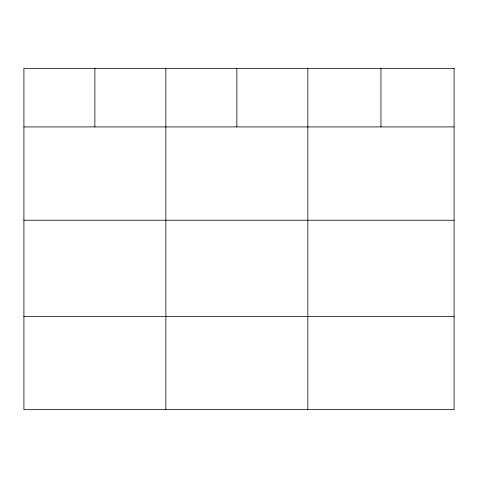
<?xml version="1.0" encoding="UTF-8"?>
<svg xmlns="http://www.w3.org/2000/svg" width="478" height="478" viewBox="0 0 478 478"><rect width="100%" height="100%" fill="white"/><g stroke="black" fill="none" stroke-linecap="round" stroke-linejoin="round"><path stroke-width="0.72" d="M23.9 126.921L454.1 126.921M23.9 220.221L454.1 220.221M23.9 316.352L454.1 316.352M380.966 68.342L380.966 126.921M307.832 68.342L307.832 409.658M236.849 68.342L236.849 126.921M165.866 68.342L165.866 409.658M94.883 68.342L94.883 126.921M454.1 68.342L23.9 68.342L23.9 409.658L454.1 409.658L454.1 68.342"/></g></svg>
